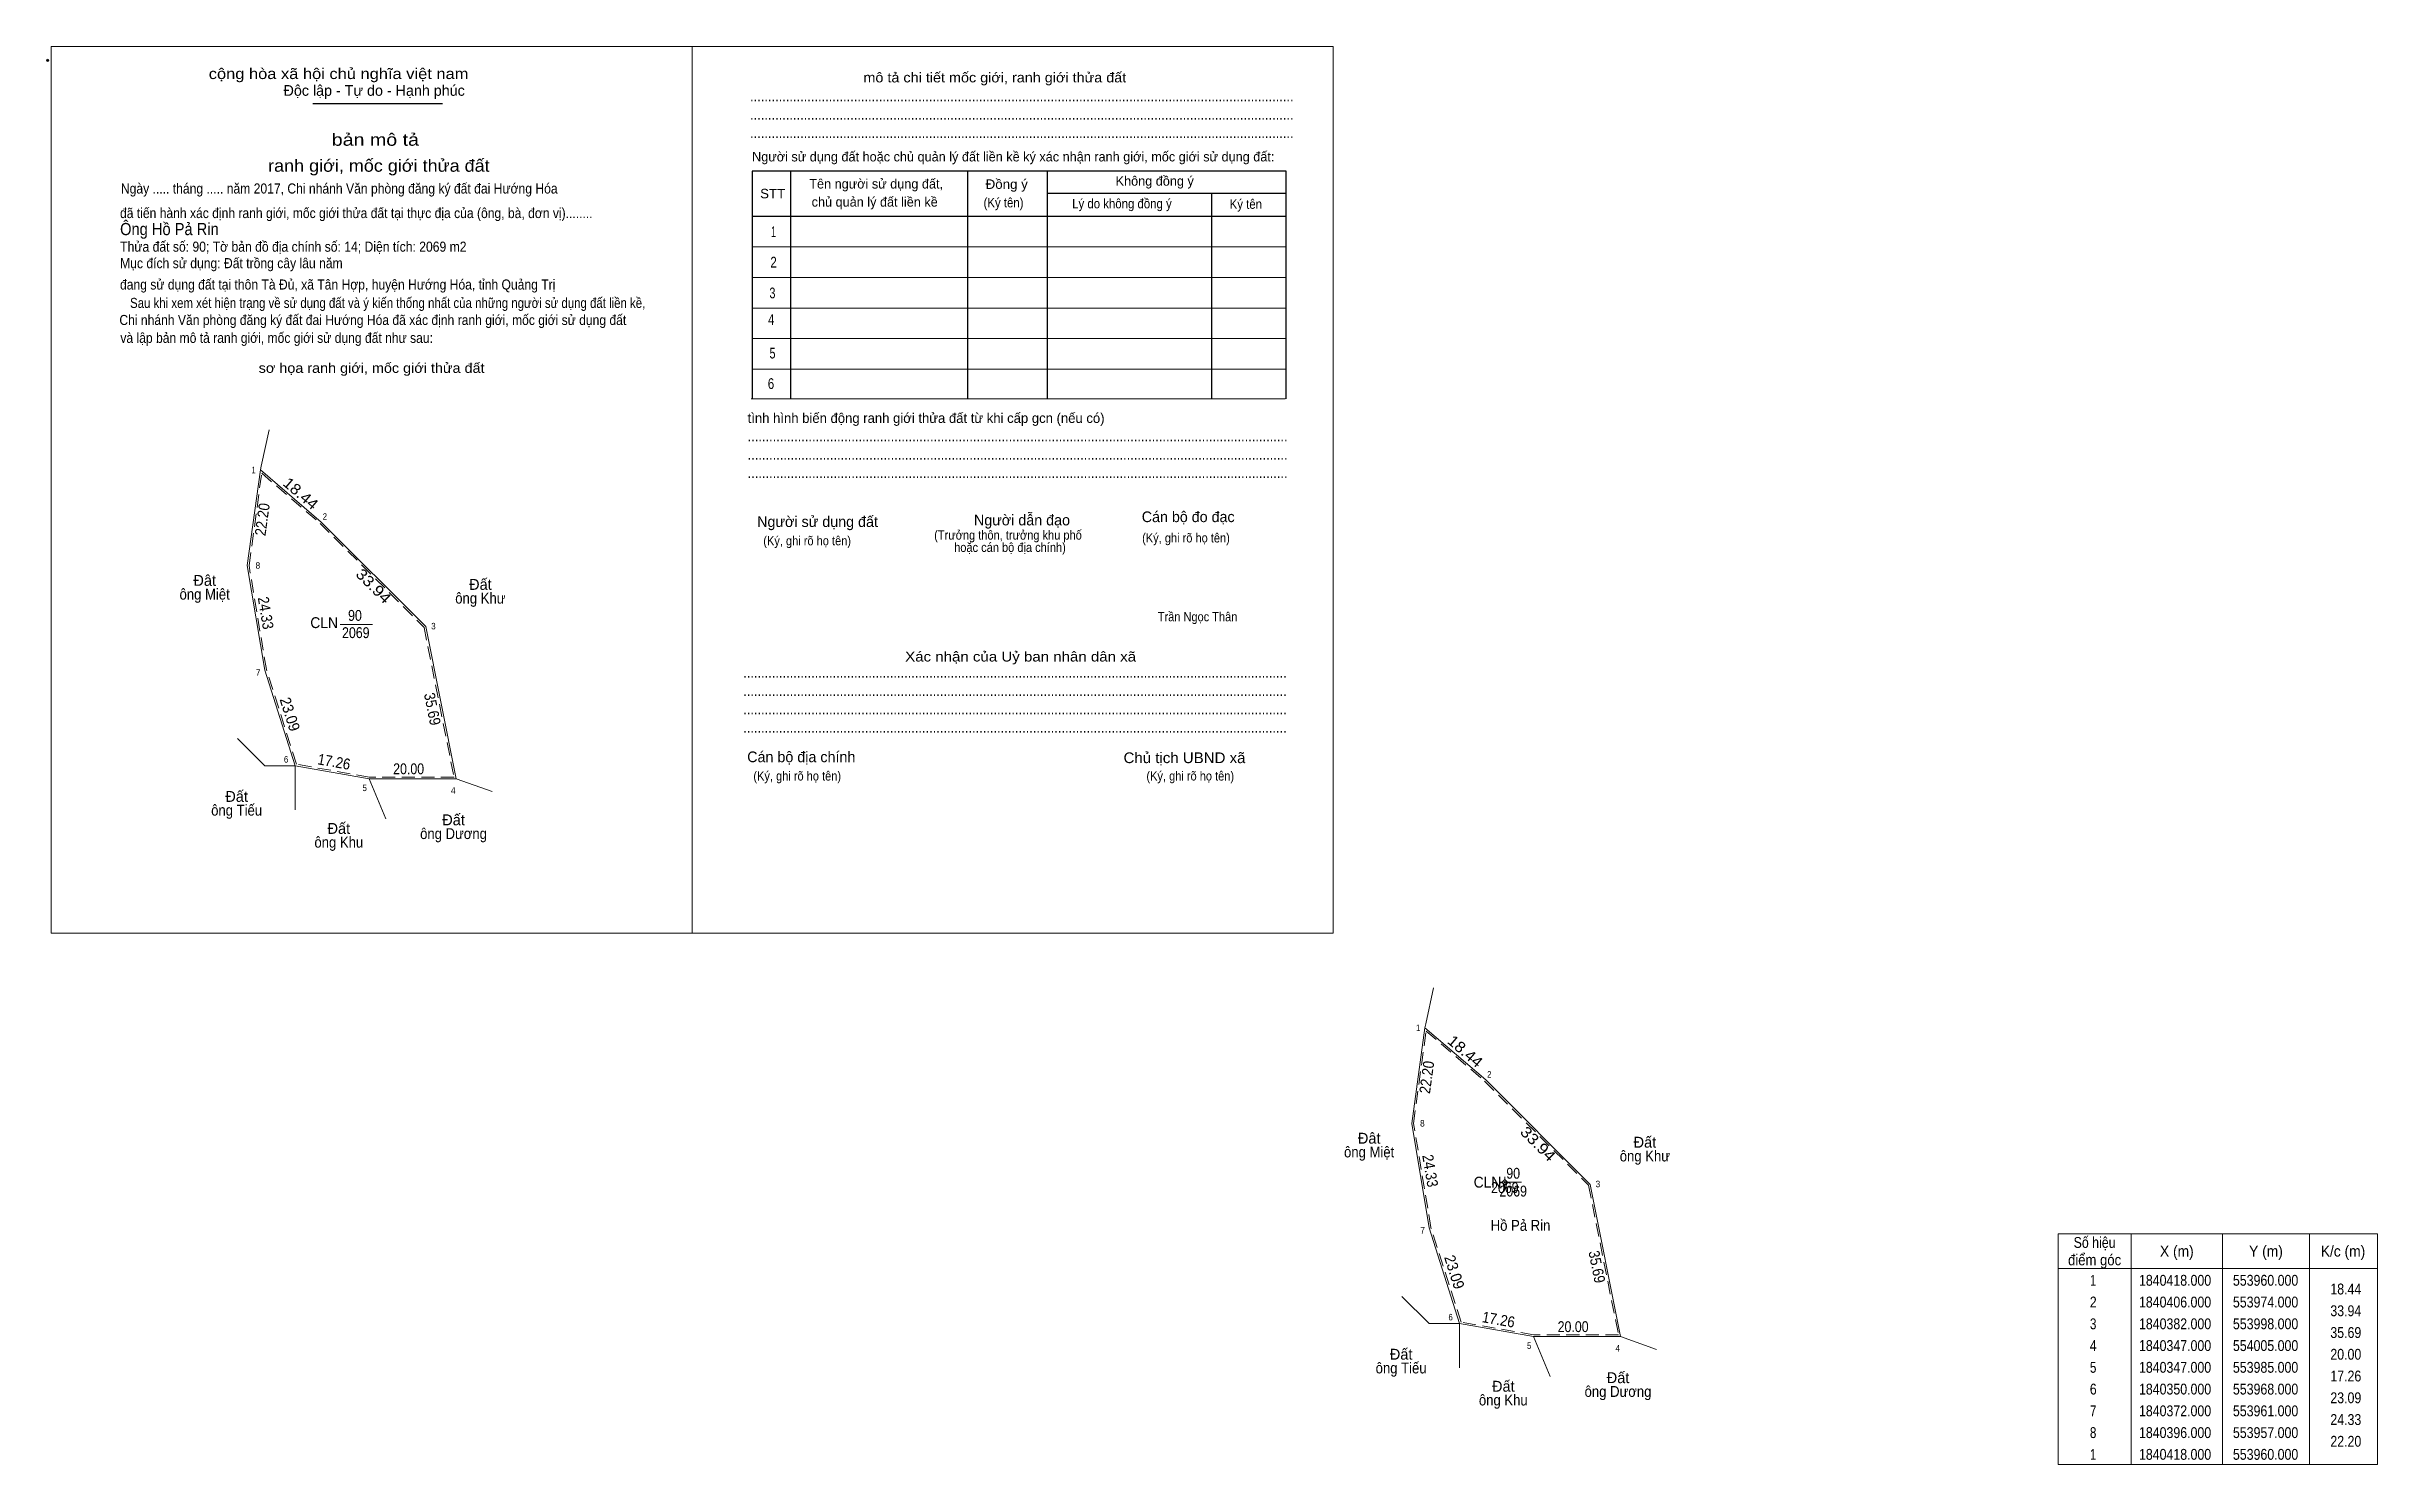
# Model space of a CAD drawing. Header units: metres. Extents: x 553643 to 554179, y 1840318 to 1840643.
import ezdxf
from ezdxf.enums import TextEntityAlignment as Align

# ---------------------------------------------------------------- set-up
doc = ezdxf.new("R2010")
doc.units = ezdxf.units.M
doc.header["$PDMODE"] = 32
doc.header["$PDSIZE"] = 0.5
doc.linetypes.add('MEDIUM_DASHED', pattern=[4.5, 3, -1.5])
for name, color, linetype, lineweight in [('1', 7, 'Continuous', 13), ('10', 7, 'Continuous', 13), ('11', 7, 'Continuous', 13), ('2', 7, 'Continuous', 13), ('63', 7, 'Continuous', 13)]:
    doc.layers.add(name, color=color, linetype=linetype, lineweight=lineweight)
for name, color, linetype in [('13', 7, 'Continuous'), ('15', 7, 'Continuous'), ('4', 7, 'Continuous')]:
    doc.layers.add(name, color=color, linetype=linetype)

msp = doc.modelspace()

# ---------------------------------------------------------------- hatches: boundary and pattern name
at = {"layer": '11'}
msp.add_hatch(color=256, dxfattribs=at).paths.add_polyline_path([(553978.53, 1840382.5, 1), (553978.23, 1840382.5, 1)])

# ---------------------------------------------------------------- linework, layer by layer
at = {"layer": '1'}
for points in [[(553692.34, 1840546.19), (553706.34, 1840534.19), (553730.34, 1840510.19), (553737.34, 1840475.19), (553717.34, 1840475.19), (553700.34, 1840478.19), (553693.34, 1840500.19), (553689.34, 1840524.19)], [(553960, 1840418), (553974, 1840406), (553998, 1840382), (554005, 1840347), (553985, 1840347), (553968, 1840350), (553961, 1840372), (553957, 1840396)]]:
    msp.add_lwpolyline(points, close=True, dxfattribs=at)
at = {"layer": '1', "linetype": 'MEDIUM_DASHED'}
for points in [[(553692.64, 1840545.41), (553706.07, 1840533.9), (553729.97, 1840509.99), (553736.85, 1840475.59), (553717.38, 1840475.59), (553700.65, 1840478.54), (553693.73, 1840500.28), (553689.74, 1840524.2)], [(553960.3, 1840417.22), (553973.73, 1840405.71), (553997.63, 1840381.8), (554004.51, 1840347.4), (553985.04, 1840347.4), (553968.31, 1840350.35), (553961.39, 1840372.09), (553957.4, 1840396.01)]]:
    msp.add_lwpolyline(points, close=True, dxfattribs=at)
at = {"layer": '10'}
for p, q in [((553692.53, 1840547.04), (553694.35, 1840555.38)), ((553692.34, 1840546.19), (553692.53, 1840547.04)), ((553687.08, 1840484.45), (553693.34, 1840478.19)), ((553693.34, 1840478.19), (553700.34, 1840478.19)), ((553717.34, 1840475.19), (553721.16, 1840466.02)), ((553745.62, 1840472.27), (553737.34, 1840475.19)), ((553960.19, 1840418.85), (553962.01, 1840427.19)), ((553960, 1840418), (553960.19, 1840418.85)), ((553954.74, 1840356.26), (553961, 1840350)), ((553961, 1840350), (553968, 1840350)), ((553985, 1840347), (553988.82, 1840337.83)), ((554013.28, 1840344.08), (554005, 1840347))]:
    msp.add_line(p, q, dxfattribs=at)
for points in [[(553700.34, 1840478.19), (553693.34, 1840500.19), (553689.34, 1840524.19), (553692.34, 1840546.19)], [(553692.34, 1840546.19), (553706.34, 1840534.19), (553730.34, 1840510.19), (553737.34, 1840475.19)], [(553737.34, 1840475.19), (553717.34, 1840475.19), (553700.34, 1840478.19), (553700.34, 1840468.06)], [(553968, 1840350), (553961, 1840372), (553957, 1840396), (553960, 1840418)], [(553960, 1840418), (553974, 1840406), (553998, 1840382), (554005, 1840347)], [(554005, 1840347), (553985, 1840347), (553968, 1840350), (553968, 1840339.87)]]:
    msp.add_lwpolyline(points, dxfattribs=at)
at = {"layer": '11'}
for p, q in [((553978.38, 1840383.75), (553978.38, 1840383.13)), ((553977.75, 1840382.5), (553977.13, 1840382.5)), ((553978.38, 1840381.87), (553978.38, 1840381.25)), ((553979.63, 1840382.5), (553979.01, 1840382.5))]:
    msp.add_line(p, q, dxfattribs=at)
msp.add_lwpolyline([(553978.38, 1840383.13), (553977.75, 1840382.5), (553978.38, 1840381.87), (553979.01, 1840382.5)], close=True, dxfattribs=at)
msp.add_circle((553978.38, 1840382.5), 0.15, dxfattribs=at)
at = {"layer": '2', "lineweight": 25}
for p, q in [((553704.38, 1840630.4), (553734.17, 1840630.4)), ((553814.22, 1840614.86), (553814.22, 1840562.54)), ((553854.86, 1840614.65), (553854.86, 1840562.54)), ((553873.2, 1840614.65), (553873.2, 1840562.54)), ((553873.2, 1840609.8), (553928.14, 1840609.8)), ((553910.93, 1840609.8), (553910.93, 1840562.54)), ((553805.39, 1840604.46), (553928.14, 1840604.46))]:
    msp.add_line(p, q, dxfattribs=at)
at = {"layer": '2'}
for p, q in [((553805.39, 1840597.43), (553928.14, 1840597.43)), ((553805.39, 1840590.41), (553928.14, 1840590.41)), ((553805.39, 1840583.38), (553928.14, 1840583.38)), ((553805.39, 1840576.36), (553928.14, 1840576.36)), ((553805.39, 1840569.33), (553928.14, 1840569.33)), ((553805.18, 1840562.54), (553927.93, 1840562.54)), ((553710.72, 1840510.69), (553718.11, 1840510.69)), ((553978.38, 1840382.5), (553982.23, 1840382.5))]:
    msp.add_line(p, q, dxfattribs=at)
for points in [[(553644.25, 1840643.45), (553791.57, 1840643.45), (553791.57, 1840439.69), (553644.25, 1840439.69)], [(553791.57, 1840643.45), (553938.89, 1840643.45), (553938.89, 1840439.69), (553791.57, 1840439.69)], [(553791.57, 1840643.45), (553938.89, 1840643.45), (553938.89, 1840439.69), (553791.57, 1840439.69)]]:
    msp.add_lwpolyline(points, close=True, dxfattribs=at)
at = {"layer": '2', "lineweight": 25}
msp.add_lwpolyline([(553928.14, 1840562.54), (553928.14, 1840614.86), (553805.39, 1840614.86), (553805.39, 1840562.54)], dxfattribs=at)
at = {"layer": '2'}
msp.add_point((553643.46, 1840640.31), dxfattribs=at)
at = {"layer": '63'}
for p, q in [((554122.34, 1840370.65), (554122.34, 1840317.65)), ((554143.34, 1840370.65), (554143.34, 1840317.65)), ((554163.34, 1840370.65), (554163.34, 1840317.65)), ((554105.54, 1840362.65), (554178.94, 1840362.65))]:
    msp.add_line(p, q, dxfattribs=at)
msp.add_lwpolyline([(554105.54, 1840370.65), (554178.94, 1840370.65), (554178.94, 1840317.65), (554105.54, 1840317.65)], close=True, dxfattribs=at)

# ---------------------------------------------------------------- texts
at = {"layer": '1', "width": 0.85}
for p in [(553714.275, 1840507.53), (553978.385, 1840380)]:
    msp.add_text('2069', height=2.5, dxfattribs=at).set_placement(p, align=Align.CENTER)
at = {"layer": '13', "width": 0.85}
for p in [(553714.085, 1840511.49), (553980.305, 1840383.3)]:
    msp.add_text('90', height=2.5, dxfattribs=at).set_placement(p, align=Align.CENTER)
at = {"layer": '15', "width": 0.9}
msp.add_text('Hồ Pả Rin', height=2.5, dxfattribs=at).set_placement((553981.995, 1840371.32), align=Align.CENTER)
at = {"layer": '2'}
for s, height, width, p in [('cộng hòa xã hội chủ nghĩa việt nam', 2.458, 1.15, (553680.48, 1840636)), ('........................................................................................................................................................', 2.458, 0.9, (553804.9, 1840630.86)), ('........................................................................................................................................................', 2.458, 0.9, (553804.9, 1840626.64)), ('........................................................................................................................................................', 2.458, 0.9, (553804.9, 1840622.44)), ('Đồng ý', 2.178, 1.05, (553859.05, 1840610.76)), ('Ngày ..... tháng ..... năm 2017, Chi nhánh Văn phòng đăng ký đất đai Hướng Hóa', 2.316, 0.9, (553660.28, 1840609.69)), ('STT', 2.178, 1.05, (553807.21, 1840608.59)), ('(Ký tên)', 2.178, 0.9, (553858.57, 1840606.51)), ('Lý do không đồng ý', 2.178, 0.9, (553878.94, 1840606.29)), ('Ký tên', 2.178, 0.9, (553915.14, 1840606.18)), (' đã tiến hành xác định ranh giới, mốc giới thửa đất tại thực địa của (ông, bà, đơn vị)........', 2.311, 0.9, (553659.31, 1840604.05)), ('Ông Hồ Pả Rin', 2.8, 0.9, (553660.1, 1840600.13)), ('Thửa đất số: 90; Tờ bản đồ địa chính số: 14; Diện tích: 2069 m2', 2.32, 0.9, (553660.12, 1840596.32)), ('Mục đích sử dụng: Đất trồng cây lâu năm', 2.317, 0.9, (553660.1, 1840592.53)), ('đang sử dụng đất tại thôn Tà Đủ, xã Tân Hợp, huyện Hướng Hóa, tỉnh Quảng Trị', 2.313, 0.9, (553660.08, 1840587.63)), ('Chi nhánh Văn phòng đăng ký đất đai Hướng Hóa đã xác định ranh giới, mốc giới sử dụng đất', 2.311, 0.9, (553659.94, 1840579.48)), ('Sau khi xem xét hiện trạng về sử dụng đất và ý kiến thống nhất của những người sử dụng đất liền kề,', 2.311, 0.85, (553662.39, 1840583.4)), (' và lập bản mô tả ranh giới, mốc giới sử dụng đất như sau:', 2.311, 0.9, (553659.39, 1840575.37)), ('.......................................................................................................................................................', 2.458, 0.9, (553804.34, 1840552.74)), ('.......................................................................................................................................................', 2.458, 0.9, (553804.34, 1840548.55)), ('.......................................................................................................................................................', 2.458, 0.9, (553804.34, 1840544.31)), ('(Ký, ghi rõ họ tên)', 2.107, 0.9, (553807.94, 1840528.85)), ('(Ký, ghi rõ họ tên)', 2.107, 0.9, (553895.02, 1840529.51)), ('Trần Ngọc Thân', 2.102, 0.9, (553898.62, 1840511.39)), ('........................................................................................................................................................', 2.458, 0.9, (553803.32, 1840498.43)), ('........................................................................................................................................................', 2.458, 0.9, (553803.32, 1840494.22)), ('........................................................................................................................................................', 2.458, 0.9, (553803.32, 1840490.03)), ('........................................................................................................................................................', 2.458, 0.9, (553803.32, 1840485.82)), ('Chủ tịch UBND xã', 2.459, 1.05, (553890.75, 1840478.8)), ('(Ký, ghi rõ họ tên)', 2.107, 0.9, (553805.66, 1840474.8)), ('(Ký, ghi rõ họ tên)', 2.107, 0.9, (553896, 1840474.8))]:
    msp.add_text(s, height=height, dxfattribs=dict(at, width=width)).set_placement(p)
for s, height, p in [('Độc lập - Tự do - Hạnh phúc', 2.458, (553697.67, 1840632.15)), ('Người sử dụng đất hoặc chủ quản lý đất liền kề ký xác nhận ranh giới, mốc giới sử dụng đất:', 2.178, (553805.36, 1840617.07)), ('Tên người sử dụng đất,', 2.178, (553818.51, 1840610.84)), ('Không đồng ý', 2.178, (553888.92, 1840611.49)), ('chủ quản lý đất liền kề', 2.178, (553819.05, 1840606.68)), ('tình hình biến động ranh giới thửa đất từ khi cấp gcn (nếu có)', 2.248, (553804.34, 1840556.97)), ('Người sử dụng đất', 2.459, (553806.53, 1840533.06)), ('Người dẫn đạo', 2.458, (553856.36, 1840533.43)), ('Cán bộ đo đạc', 2.453, (553894.93, 1840534.18)), ('Cán bộ địa chính', 2.459, (553804.24, 1840479.01))]:
    msp.add_text(s, height=height, dxfattribs=at).set_placement(p)
for s, height, width, p in [('mô tả chi tiết mốc giới, ranh giới thửa đất', 2.248, 1.1, (553861.16, 1840635.23)), ('bản mô tả', 2.81, 1.2, (553718.775, 1840620.67)), ('ranh giới, mốc giới thửa đất', 2.81, 1.1, (553719.575, 1840614.7)), ('1', 2.459, 0.65, (553810.3, 1840599.7)), ('2', 2.459, 0.8, (553810.3, 1840592.69)), ('3', 2.459, 0.75, (553810.04, 1840585.62)), ('4', 2.459, 0.8, (553809.75, 1840579.5)), ('sơ họa ranh giới, mốc giới thửa đất', 2.248, 1.1, (553717.91, 1840568.48)), ('5', 2.459, 0.75, (553810.06, 1840571.78)), ('6', 2.459, 0.8, (553809.71, 1840564.79)), ('(Trưởng thôn, trưởng khu phố', 2.107, 0.9, (553864.185, 1840530.16)), ('hoặc cán bộ địa chính)', 2.107, 0.9, (553864.64, 1840527.33)), ('Xác nhận của Uỷ ban nhân dân xã', 2.249, 1.15, (553867.085, 1840502.15))]:
    msp.add_text(s, height=height, dxfattribs=dict(at, width=width)).set_placement(p, align=Align.CENTER)
at = {"layer": '2', "width": 0.95}
for p in [(553710.18, 1840509.83), (553977.58, 1840381.25)]:
    msp.add_text('CLN', height=2.5, dxfattribs=at).set_placement(p, align=Align.RIGHT)
at = {"layer": '4', "width": 0.85}
msp.add_text('2069', height=2.5, dxfattribs=at).set_placement((553980.305, 1840379.2), align=Align.CENTER)
at = {"layer": '63'}
for s, height, width, p in [(' 1', 1.5, 0.9, (553691.29, 1840545.4)), (' 2', 1.5, 0.9, (553707.66, 1840534.71)), (' 8', 1.5, 0.95, (553692.3, 1840523.47)), (' 3', 1.5, 0.95, (553732.64, 1840509.53)), (' 7', 1.5, 0.95, (553692.36, 1840498.88)), (' 6', 1.5, 0.9, (553698.76, 1840478.92)), (' 5', 1.5, 0.9, (553716.82, 1840472.37)), (' 4', 1.5, 0.95, (553737.21, 1840471.77)), (' 1', 1.5, 0.9, (553958.95, 1840417.21)), (' 2', 1.5, 0.9, (553975.32, 1840406.52)), (' 8', 1.5, 0.95, (553959.96, 1840395.28)), (' 3', 1.5, 0.95, (554000.3, 1840381.34)), (' 7', 1.5, 0.95, (553960.02, 1840370.69)), ('18.44', 2.5, 0.85, (554175.24, 1840356.7)), (' 6', 1.5, 0.9, (553966.42, 1840350.73)), ('33.94', 2.5, 0.85, (554175.24, 1840351.7)), (' 5', 1.5, 0.9, (553984.48, 1840344.18)), (' 4', 1.5, 0.95, (554004.87, 1840343.58)), ('35.69', 2.5, 0.85, (554175.24, 1840346.7)), ('20.00', 2.5, 0.85, (554175.24, 1840341.7)), ('17.26', 2.5, 0.85, (554175.24, 1840336.7)), ('23.09', 2.5, 0.85, (554175.24, 1840331.7)), ('24.33', 2.5, 0.85, (554175.24, 1840326.7)), ('22.20', 2.5, 0.85, (554175.24, 1840321.7))]:
    msp.add_text(s, height=height, dxfattribs=dict(at, width=width)).set_placement(p, align=Align.RIGHT)
for s, rotation, width, p in [('18.44', 319.399, 1.1, (553700.802, 1840539.819)), ('22.20', 82.235, 0.9, (553694.014, 1840534.636)), ('33.94', 315, 1.15, (553717.451, 1840518.619)), ('24.33', 279.462, 0.9, (553692.35, 1840513.101)), ('23.09', 287.65, 0.95, (553697.944, 1840489.664)), ('35.69', 281.31, 0.9, (553730.667, 1840490.995)), ('17.26', 349.992, 0.9, (553709.068, 1840477.892)), ('18.44', 319.399, 1.1, (553968.462, 1840411.629)), ('22.20', 82.235, 0.9, (553961.674, 1840406.446)), ('33.94', 315, 1.15, (553985.111, 1840390.429)), ('24.33', 279.462, 0.9, (553960.01, 1840384.911)), ('35.69', 281.31, 0.9, (553998.327, 1840362.805)), ('23.09', 287.65, 0.95, (553965.604, 1840361.474)), ('17.26', 349.992, 0.9, (553976.728, 1840349.702))]:
    msp.add_text(s, height=2.5, rotation=rotation, dxfattribs=dict(at, width=width)).set_placement(p, align=Align.CENTER)
for s, p in [('Đât', (553679.545, 1840519.54)), ('Đất', (553742.915, 1840518.62)), ('Đất', (553686.885, 1840469.9)), ('Đất', (553710.375, 1840462.54)), ('Đất', (553736.745, 1840464.51)), ('Đât', (553947.205, 1840391.35)), ('Đất', (554010.575, 1840390.43)), ('Đất', (553954.545, 1840341.71)), ('Đất', (553978.035, 1840334.35)), ('Đất', (554004.405, 1840336.32))]:
    msp.add_text(s, height=2.5, dxfattribs=at).set_placement(p, align=Align.CENTER)
for s, width, p in [('ông Miệt', 0.9, (553679.535, 1840516.38)), ('ông Khư', 0.9, (553742.91, 1840515.46)), ('20.00', 0.85, (553726.42, 1840476.24)), ('ông Tiếu', 0.9, (553686.885, 1840466.74)), ('ông Dương', 0.9, (553736.74, 1840461.35)), ('ông Khu', 0.9, (553710.37, 1840459.38)), ('ông Miệt', 0.9, (553947.195, 1840388.19)), ('ông Khư', 0.9, (554010.57, 1840387.27)), ('Số hiệu', 0.85, (554113.94, 1840367.4)), ('X (m)', 0.95, (554132.84, 1840365.4)), ('Y (m)', 0.95, (554153.335, 1840365.4)), ('K/c (m)', 0.95, (554171.04, 1840365.4)), ('điểm góc', 0.9, (554113.94, 1840363.4)), (' 1', 0.75, (554113.235, 1840358.7)), ('1840418.000', 0.85, (554132.44, 1840358.7)), ('553960.000', 0.85, (554153.245, 1840358.7)), (' 2', 0.85, (554113.24, 1840353.7)), ('1840406.000', 0.85, (554132.44, 1840353.7)), ('553974.000', 0.85, (554153.245, 1840353.7)), ('20.00', 0.85, (553994.08, 1840348.05)), (' 3', 0.8, (554113.24, 1840348.7)), ('1840382.000', 0.85, (554132.44, 1840348.7)), ('553998.000', 0.85, (554153.245, 1840348.7)), (' 4', 0.85, (554113.235, 1840343.7)), ('1840347.000', 0.85, (554132.44, 1840343.7)), ('554005.000', 0.85, (554153.245, 1840343.7)), ('ông Tiếu', 0.9, (553954.545, 1840338.55)), (' 5', 0.8, (554113.24, 1840338.7)), ('1840347.000', 0.85, (554132.44, 1840338.7)), ('553985.000', 0.85, (554153.245, 1840338.7)), ('ông Dương', 0.9, (554004.4, 1840333.16)), (' 6', 0.85, (554113.24, 1840333.7)), ('1840350.000', 0.85, (554132.44, 1840333.7)), ('553968.000', 0.85, (554153.245, 1840333.7)), ('ông Khu', 0.9, (553978.03, 1840331.19)), (' 7', 0.8, (554113.24, 1840328.7)), ('1840372.000', 0.85, (554132.44, 1840328.7)), ('553961.000', 0.85, (554153.245, 1840328.7)), (' 8', 0.8, (554113.24, 1840323.7)), ('1840396.000', 0.85, (554132.44, 1840323.7)), ('553957.000', 0.85, (554153.245, 1840323.7)), (' 1', 0.75, (554113.235, 1840318.7)), ('1840418.000', 0.85, (554132.44, 1840318.7)), ('553960.000', 0.85, (554153.245, 1840318.7))]:
    msp.add_text(s, height=2.5, dxfattribs=dict(at, width=width)).set_placement(p, align=Align.CENTER)

doc.saveas('drawing.dxf')
